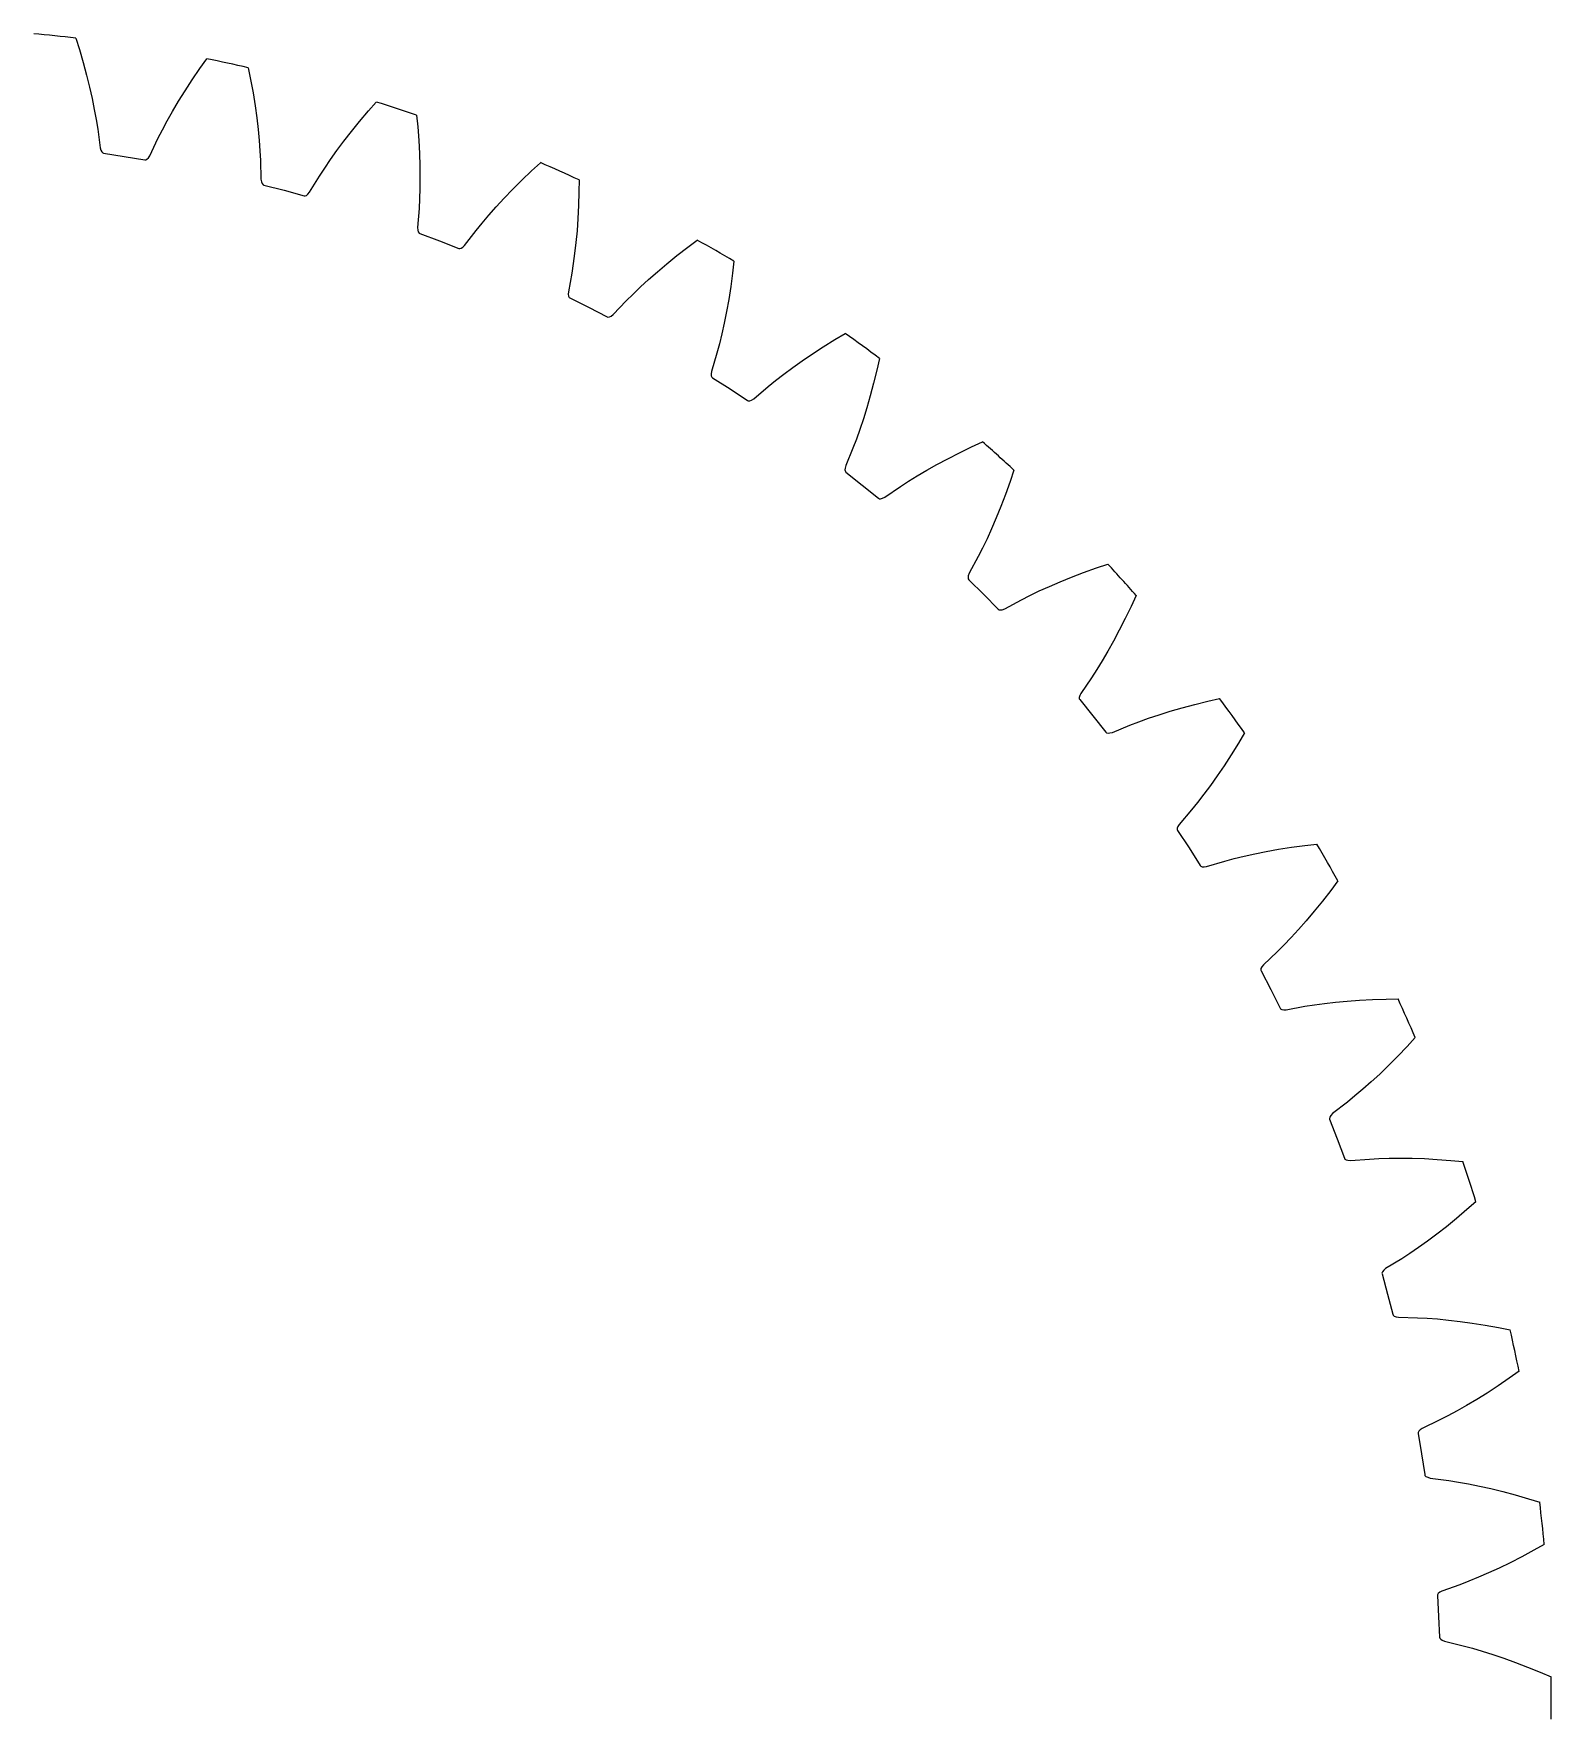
# Model space of a CAD drawing. Extents: x -31 to 31, y -31 to 31.
# Drawn here: x 2.85 to 31, y -0.39 to 30.87 of the extents above; entities that cross this region are included whole.
import ezdxf

# ---------------------------------------------------------------- set-up
doc = ezdxf.new("R2010")
doc.units = 0

msp = doc.modelspace()

# ---------------------------------------------------------------- linework, layer by layer
at = {"layer": 'layer0'}
for p, q in [((3.631, 30.787), (3.697, 30.576)), ((3.697, 30.576), (3.768, 30.332)), ((3.768, 30.332), (3.831, 30.099)), ((5.932, 30.221), (6.061, 30.402)), ((3.831, 30.099), (3.885, 29.877)), ((5.658, 29.809), (5.79, 30.012)), ((5.79, 30.012), (5.932, 30.221)), ((6.829, 30.238), (6.873, 30.022)), ((6.873, 30.022), (6.918, 29.772)), ((3.885, 29.877), (3.933, 29.666)), ((5.538, 29.616), (5.658, 29.809)), ((6.918, 29.772), (6.956, 29.534)), ((3.933, 29.666), (3.973, 29.465)), ((3.973, 29.465), (4.007, 29.277)), ((5.326, 29.251), (5.427, 29.429)), ((5.427, 29.429), (5.538, 29.616)), ((6.956, 29.534), (6.987, 29.308)), ((8.895, 29.243), (9.059, 29.436)), ((9.059, 29.436), (9.205, 29.602)), ((4.007, 29.277), (4.036, 29.1)), ((4.036, 29.1), (4.082, 28.752)), ((5.154, 28.923), (5.236, 29.083)), ((5.236, 29.083), (5.326, 29.251)), ((6.987, 29.308), (7.012, 29.093)), ((7.012, 29.093), (7.032, 28.888)), ((8.743, 29.055), (8.895, 29.243)), ((9.952, 29.359), (9.973, 29.139)), ((9.973, 29.139), (9.992, 28.886)), ((5.002, 28.606), (5.154, 28.923)), ((7.032, 28.888), (7.046, 28.698)), ((8.474, 28.701), (8.603, 28.875)), ((8.603, 28.875), (8.743, 29.055)), ((9.992, 28.886), (10.005, 28.645)), ((4.082, 28.752), (4.095, 28.707)), ((4.095, 28.707), (4.111, 28.675)), ((4.111, 28.675), (4.131, 28.657)), ((4.131, 28.657), (4.146, 28.652)), ((4.146, 28.652), (4.529, 28.594)), ((4.529, 28.594), (4.91, 28.531)), ((4.91, 28.531), (4.927, 28.53)), ((4.927, 28.53), (4.951, 28.542)), ((4.951, 28.542), (4.976, 28.567)), ((4.976, 28.567), (5.002, 28.606)), ((7.046, 28.698), (7.055, 28.519)), ((7.055, 28.519), (7.065, 28.168)), ((8.247, 28.376), (8.355, 28.534)), ((8.355, 28.534), (8.474, 28.701)), ((10.005, 28.645), (10.012, 28.417)), ((12.086, 28.328), (12.249, 28.477)), ((7.065, 28.168), (7.073, 28.122)), ((7.965, 27.927), (8.149, 28.226)), ((8.149, 28.226), (8.247, 28.376)), ((10.012, 28.417), (10.015, 28.2)), ((10.015, 28.2), (10.013, 27.995)), ((11.732, 27.982), (11.903, 28.153)), ((11.903, 28.153), (12.086, 28.328)), ((12.967, 28.158), (12.964, 27.937)), ((7.073, 28.122), (7.086, 28.088)), ((7.086, 28.088), (7.103, 28.068)), ((7.103, 28.068), (7.119, 28.061)), ((7.119, 28.061), (7.493, 27.964)), ((7.493, 27.964), (7.866, 27.861)), ((7.866, 27.861), (7.882, 27.859)), ((7.882, 27.859), (7.907, 27.868)), ((7.907, 27.868), (7.935, 27.891)), ((7.935, 27.891), (7.965, 27.927)), ((10.013, 27.995), (10.007, 27.804)), ((11.574, 27.817), (11.732, 27.982)), ((12.964, 27.937), (12.957, 27.684)), ((9.998, 27.625), (9.971, 27.275)), ((10.007, 27.804), (9.998, 27.625)), ((11.291, 27.504), (11.427, 27.658)), ((11.427, 27.658), (11.574, 27.817)), ((12.957, 27.684), (12.944, 27.442)), ((9.971, 27.275), (9.974, 27.228)), ((9.974, 27.228), (9.983, 27.194)), ((10.841, 26.941), (11.055, 27.219)), ((11.055, 27.219), (11.168, 27.358)), ((11.168, 27.358), (11.291, 27.504)), ((12.928, 27.215), (12.907, 26.999)), ((12.944, 27.442), (12.928, 27.215)), ((9.983, 27.194), (9.998, 27.172)), ((9.998, 27.172), (10.013, 27.163)), ((10.013, 27.163), (10.375, 27.027)), ((10.375, 27.027), (10.735, 26.886)), ((10.735, 26.886), (10.751, 26.883)), ((10.751, 26.883), (10.777, 26.889)), ((10.777, 26.889), (10.807, 26.908)), ((10.807, 26.908), (10.841, 26.941)), ((12.907, 26.999), (12.884, 26.795)), ((14.781, 26.754), (14.981, 26.909)), ((14.981, 26.909), (15.159, 27.041)), ((12.858, 26.606), (12.831, 26.429)), ((12.884, 26.795), (12.858, 26.606)), ((14.418, 26.455), (14.593, 26.602)), ((14.593, 26.602), (14.781, 26.754)), ((15.839, 26.648), (15.813, 26.429)), ((12.831, 26.429), (12.767, 26.083)), ((14.105, 26.173), (14.256, 26.312)), ((14.256, 26.312), (14.418, 26.455)), ((15.813, 26.429), (15.779, 26.178)), ((12.767, 26.083), (12.766, 26.036)), ((12.766, 26.036), (12.771, 26.001)), ((12.771, 26.001), (12.784, 25.978)), ((12.784, 25.978), (12.797, 25.968)), ((12.797, 25.968), (13.143, 25.795)), ((13.84, 25.915), (13.967, 26.041)), ((13.967, 26.041), (14.105, 26.173)), ((15.779, 26.178), (15.742, 25.939)), ((13.143, 25.795), (13.486, 25.617)), ((13.561, 25.631), (13.597, 25.66)), ((13.597, 25.66), (13.84, 25.915)), ((15.702, 25.714), (15.659, 25.502)), ((15.742, 25.939), (15.702, 25.714)), ((13.486, 25.617), (13.502, 25.612)), ((13.502, 25.612), (13.529, 25.615)), ((13.529, 25.615), (13.561, 25.631)), ((15.659, 25.502), (15.614, 25.302)), ((15.569, 25.116), (15.523, 24.943)), ((15.614, 25.302), (15.569, 25.116)), ((17.293, 24.931), (17.496, 25.062)), ((17.496, 25.062), (17.712, 25.196)), ((17.712, 25.196), (17.902, 25.308)), ((15.523, 24.943), (15.424, 24.606)), ((16.928, 24.678), (17.105, 24.803)), ((17.105, 24.803), (17.293, 24.931)), ((18.538, 24.847), (18.489, 24.631)), ((15.424, 24.606), (15.417, 24.559)), ((15.417, 24.559), (15.419, 24.524)), ((15.419, 24.524), (15.429, 24.499)), ((15.429, 24.499), (15.442, 24.488)), ((15.442, 24.488), (15.767, 24.28)), ((16.473, 24.326), (16.612, 24.439)), ((16.612, 24.439), (16.763, 24.556)), ((16.763, 24.556), (16.928, 24.678)), ((18.429, 24.385), (18.367, 24.151)), ((18.489, 24.631), (18.429, 24.385)), ((15.767, 24.28), (16.09, 24.067)), ((16.132, 24.061), (16.165, 24.074)), ((16.165, 24.074), (16.205, 24.098)), ((16.205, 24.098), (16.473, 24.326)), ((18.367, 24.151), (18.303, 23.932)), ((16.09, 24.067), (16.105, 24.06)), ((16.105, 24.06), (16.132, 24.061)), ((18.303, 23.932), (18.239, 23.725)), ((18.174, 23.531), (18.109, 23.351)), ((18.239, 23.725), (18.174, 23.531)), ((18.045, 23.184), (17.911, 22.859)), ((18.109, 23.351), (18.045, 23.184)), ((20.02, 23.096), (20.248, 23.206)), ((20.248, 23.206), (20.449, 23.298)), ((17.911, 22.859), (17.9, 22.813)), ((19.415, 22.773), (19.604, 22.879)), ((19.604, 22.879), (19.805, 22.987)), ((19.805, 22.987), (20.02, 23.096)), ((17.9, 22.813), (17.898, 22.778)), ((17.898, 22.778), (17.905, 22.752)), ((17.905, 22.752), (17.917, 22.74)), ((17.917, 22.74), (18.219, 22.498)), ((18.925, 22.471), (19.076, 22.568)), ((19.076, 22.568), (19.238, 22.669)), ((19.238, 22.669), (19.415, 22.773)), ((20.963, 22.563), (20.877, 22.325)), ((21.033, 22.773), (20.963, 22.563)), ((18.219, 22.498), (18.518, 22.253)), ((18.518, 22.253), (18.532, 22.245)), ((18.532, 22.245), (18.559, 22.243)), ((18.559, 22.243), (18.593, 22.252)), ((18.593, 22.252), (18.635, 22.272)), ((18.635, 22.272), (18.925, 22.471)), ((20.877, 22.325), (20.791, 22.099)), ((20.705, 21.888), (20.619, 21.689)), ((20.791, 22.099), (20.705, 21.888)), ((20.619, 21.689), (20.534, 21.502)), ((20.451, 21.33), (20.369, 21.17)), ((20.534, 21.502), (20.451, 21.33)), ((20.369, 21.17), (20.203, 20.861)), ((22.325, 20.877), (22.563, 20.963)), ((22.563, 20.963), (22.773, 21.033)), ((20.186, 20.817), (20.181, 20.782)), ((20.181, 20.782), (20.186, 20.756)), ((20.203, 20.861), (20.186, 20.817)), ((20.186, 20.756), (20.196, 20.742)), ((20.196, 20.742), (20.471, 20.471)), ((21.689, 20.619), (21.888, 20.705)), ((21.888, 20.705), (22.099, 20.791)), ((22.099, 20.791), (22.325, 20.877)), ((20.471, 20.471), (20.742, 20.196)), ((20.861, 20.203), (21.17, 20.369)), ((21.17, 20.369), (21.33, 20.451)), ((21.33, 20.451), (21.502, 20.534)), ((21.502, 20.534), (21.689, 20.619)), ((23.298, 20.449), (23.206, 20.248)), ((20.742, 20.196), (20.756, 20.186)), ((20.756, 20.186), (20.782, 20.181)), ((20.782, 20.181), (20.817, 20.186)), ((20.817, 20.186), (20.861, 20.203)), ((23.096, 20.02), (22.987, 19.805)), ((23.206, 20.248), (23.096, 20.02)), ((22.987, 19.805), (22.879, 19.604)), ((22.773, 19.415), (22.669, 19.238)), ((22.879, 19.604), (22.773, 19.415)), ((22.568, 19.076), (22.471, 18.925)), ((22.669, 19.238), (22.568, 19.076)), ((22.471, 18.925), (22.272, 18.635)), ((22.252, 18.593), (22.243, 18.559)), ((22.243, 18.559), (22.245, 18.532)), ((22.245, 18.532), (22.253, 18.518)), ((22.272, 18.635), (22.252, 18.593)), ((22.253, 18.518), (22.498, 18.219)), ((24.385, 18.429), (24.631, 18.489)), ((24.631, 18.489), (24.847, 18.538)), ((22.498, 18.219), (22.74, 17.917)), ((23.351, 18.109), (23.531, 18.174)), ((23.531, 18.174), (23.725, 18.239)), ((23.725, 18.239), (23.932, 18.303)), ((23.932, 18.303), (24.151, 18.367)), ((24.151, 18.367), (24.385, 18.429)), ((22.74, 17.917), (22.752, 17.905)), ((22.752, 17.905), (22.778, 17.898)), ((22.778, 17.898), (22.813, 17.9)), ((22.813, 17.9), (22.859, 17.911)), ((22.859, 17.911), (23.184, 18.045)), ((23.184, 18.045), (23.351, 18.109)), ((25.308, 17.902), (25.196, 17.712)), ((25.196, 17.712), (25.062, 17.496)), ((24.931, 17.293), (24.803, 17.105)), ((25.062, 17.496), (24.931, 17.293)), ((24.678, 16.928), (24.556, 16.763)), ((24.803, 17.105), (24.678, 16.928)), ((24.439, 16.612), (24.326, 16.473)), ((24.556, 16.763), (24.439, 16.612)), ((24.326, 16.473), (24.098, 16.205)), ((24.061, 16.132), (24.06, 16.105)), ((24.06, 16.105), (24.067, 16.09)), ((24.074, 16.165), (24.061, 16.132)), ((24.067, 16.09), (24.28, 15.767)), ((24.098, 16.205), (24.074, 16.165)), ((24.28, 15.767), (24.488, 15.442)), ((25.302, 15.614), (25.502, 15.659)), ((25.502, 15.659), (25.714, 15.702)), ((25.714, 15.702), (25.939, 15.742)), ((25.939, 15.742), (26.178, 15.779)), ((26.178, 15.779), (26.429, 15.813)), ((26.429, 15.813), (26.648, 15.839)), ((24.488, 15.442), (24.499, 15.429)), ((24.499, 15.429), (24.524, 15.419)), ((24.524, 15.419), (24.559, 15.417)), ((24.559, 15.417), (24.606, 15.424)), ((24.606, 15.424), (24.943, 15.523)), ((24.943, 15.523), (25.116, 15.569)), ((25.116, 15.569), (25.302, 15.614)), ((27.041, 15.159), (26.909, 14.981)), ((26.754, 14.781), (26.602, 14.593)), ((26.909, 14.981), (26.754, 14.781)), ((26.455, 14.418), (26.312, 14.256)), ((26.602, 14.593), (26.455, 14.418)), ((26.173, 14.105), (26.041, 13.967)), ((26.312, 14.256), (26.173, 14.105)), ((25.915, 13.84), (25.66, 13.597)), ((26.041, 13.967), (25.915, 13.84)), ((25.615, 13.529), (25.612, 13.502)), ((25.612, 13.502), (25.617, 13.486)), ((25.631, 13.561), (25.615, 13.529)), ((25.617, 13.486), (25.795, 13.143)), ((25.66, 13.597), (25.631, 13.561)), ((25.795, 13.143), (25.968, 12.797)), ((26.083, 12.767), (26.429, 12.831)), ((26.429, 12.831), (26.606, 12.858)), ((26.606, 12.858), (26.795, 12.884)), ((26.795, 12.884), (26.999, 12.907)), ((26.999, 12.907), (27.215, 12.928)), ((27.215, 12.928), (27.442, 12.944)), ((27.442, 12.944), (27.684, 12.957)), ((27.684, 12.957), (27.937, 12.964)), ((27.937, 12.964), (28.158, 12.967)), ((25.968, 12.797), (25.978, 12.784)), ((25.978, 12.784), (26.001, 12.771)), ((26.001, 12.771), (26.036, 12.766)), ((26.036, 12.766), (26.083, 12.767)), ((28.477, 12.249), (28.328, 12.086)), ((28.153, 11.903), (27.982, 11.732)), ((28.328, 12.086), (28.153, 11.903)), ((27.817, 11.574), (27.658, 11.427)), ((27.982, 11.732), (27.817, 11.574)), ((27.504, 11.291), (27.358, 11.168)), ((27.658, 11.427), (27.504, 11.291)), ((27.219, 11.055), (26.941, 10.841)), ((27.358, 11.168), (27.219, 11.055)), ((26.889, 10.777), (26.883, 10.751)), ((26.883, 10.751), (26.886, 10.735)), ((26.886, 10.735), (27.027, 10.375)), ((26.908, 10.807), (26.889, 10.777)), ((26.941, 10.841), (26.908, 10.807)), ((27.027, 10.375), (27.163, 10.013)), ((27.163, 10.013), (27.172, 9.998)), ((27.625, 9.998), (27.804, 10.007)), ((27.804, 10.007), (27.995, 10.013)), ((27.995, 10.013), (28.2, 10.015)), ((28.2, 10.015), (28.417, 10.012)), ((28.417, 10.012), (28.645, 10.005)), ((28.645, 10.005), (28.886, 9.992)), ((27.172, 9.998), (27.194, 9.983)), ((27.194, 9.983), (27.228, 9.974)), ((27.228, 9.974), (27.275, 9.971)), ((27.275, 9.971), (27.625, 9.998)), ((28.886, 9.992), (29.139, 9.973)), ((29.139, 9.973), (29.359, 9.952)), ((29.602, 9.205), (29.436, 9.059)), ((29.243, 8.895), (29.055, 8.743)), ((29.436, 9.059), (29.243, 8.895)), ((28.701, 8.474), (28.534, 8.355)), ((28.875, 8.603), (28.701, 8.474)), ((29.055, 8.743), (28.875, 8.603)), ((28.226, 8.149), (27.927, 7.965)), ((28.376, 8.247), (28.226, 8.149)), ((28.534, 8.355), (28.376, 8.247)), ((27.868, 7.907), (27.859, 7.882)), ((27.859, 7.882), (27.861, 7.866)), ((27.861, 7.866), (27.964, 7.493)), ((27.891, 7.935), (27.868, 7.907)), ((27.927, 7.965), (27.891, 7.935)), ((27.964, 7.493), (28.061, 7.119)), ((28.061, 7.119), (28.068, 7.103)), ((28.068, 7.103), (28.088, 7.086)), ((28.088, 7.086), (28.122, 7.073)), ((28.122, 7.073), (28.168, 7.065)), ((28.168, 7.065), (28.519, 7.055)), ((28.519, 7.055), (28.698, 7.046)), ((28.698, 7.046), (28.888, 7.032)), ((28.888, 7.032), (29.093, 7.012)), ((29.093, 7.012), (29.308, 6.987)), ((29.308, 6.987), (29.534, 6.956)), ((29.534, 6.956), (29.772, 6.918)), ((29.772, 6.918), (30.022, 6.873)), ((30.022, 6.873), (30.238, 6.829)), ((30.402, 6.061), (30.221, 5.932)), ((29.809, 5.658), (29.616, 5.538)), ((30.012, 5.79), (29.809, 5.658)), ((30.221, 5.932), (30.012, 5.79)), ((29.251, 5.326), (29.083, 5.236)), ((29.429, 5.427), (29.251, 5.326)), ((29.616, 5.538), (29.429, 5.427)), ((28.606, 5.002), (28.567, 4.976)), ((28.923, 5.154), (28.606, 5.002)), ((29.083, 5.236), (28.923, 5.154)), ((28.542, 4.951), (28.53, 4.927)), ((28.53, 4.927), (28.531, 4.91)), ((28.531, 4.91), (28.594, 4.529)), ((28.567, 4.976), (28.542, 4.951)), ((28.594, 4.529), (28.652, 4.146)), ((28.652, 4.146), (28.657, 4.131)), ((28.657, 4.131), (28.675, 4.111)), ((28.675, 4.111), (28.707, 4.095)), ((28.707, 4.095), (28.752, 4.082)), ((28.752, 4.082), (29.1, 4.036)), ((29.1, 4.036), (29.277, 4.007)), ((29.277, 4.007), (29.465, 3.973)), ((29.465, 3.973), (29.666, 3.933)), ((29.666, 3.933), (29.877, 3.885)), ((29.877, 3.885), (30.099, 3.831)), ((30.099, 3.831), (30.332, 3.768)), ((30.332, 3.768), (30.576, 3.697)), ((30.576, 3.697), (30.787, 3.631)), ((30.869, 2.849), (30.676, 2.741)), ((30.238, 2.511), (30.032, 2.412)), ((30.453, 2.621), (30.238, 2.511)), ((30.676, 2.741), (30.453, 2.621)), ((29.647, 2.24), (29.471, 2.167)), ((29.836, 2.321), (29.647, 2.24)), ((30.032, 2.412), (29.836, 2.321)), ((28.889, 1.918), (28.888, 1.901)), ((28.888, 1.901), (28.91, 1.515)), ((28.903, 1.94), (28.889, 1.918)), ((28.931, 1.963), (28.903, 1.94)), ((28.972, 1.985), (28.931, 1.963)), ((29.303, 2.103), (28.972, 1.985)), ((29.471, 2.167), (29.303, 2.103)), ((28.91, 1.515), (28.928, 1.129)), ((28.928, 1.129), (28.931, 1.112)), ((28.931, 1.112), (28.948, 1.091)), ((28.948, 1.091), (28.978, 1.072)), ((28.978, 1.072), (29.021, 1.054)), ((29.021, 1.054), (29.363, 0.972)), ((29.363, 0.972), (29.536, 0.925)), ((29.536, 0.925), (29.719, 0.872)), ((29.719, 0.872), (29.915, 0.81)), ((29.915, 0.81), (30.12, 0.741)), ((30.12, 0.741), (30.334, 0.663)), ((30.334, 0.663), (30.56, 0.576)), ((30.56, 0.576), (30.794, 0.481)), ((30.794, 0.481), (30.998, 0.393))]:
    msp.add_line(p, q, dxfattribs=at)
for start, end in [(83.274, 84.726), (77.274, 78.726), (71.274, 72.726), (65.274, 66.726), (59.274, 60.726), (53.274, 54.726), (47.274, 48.726), (41.274, 42.726), (35.274, 36.726), (29.274, 30.726), (23.274, 24.726), (17.274, 18.726), (11.274, 12.726), (5.274, 6.726), (359.274, 360.726)]:
    msp.add_arc((0, 0), 31, start, end, dxfattribs=at)
at = {"layer": 'layer1'}
for p, q in [((3.631, 30.787), (3.697, 30.576)), ((3.697, 30.576), (3.768, 30.332)), ((3.768, 30.332), (3.831, 30.099)), ((5.932, 30.221), (6.061, 30.402)), ((3.831, 30.099), (3.885, 29.877)), ((5.658, 29.809), (5.79, 30.012)), ((5.79, 30.012), (5.932, 30.221)), ((6.829, 30.238), (6.873, 30.022)), ((6.873, 30.022), (6.918, 29.772)), ((3.885, 29.877), (3.933, 29.666)), ((5.538, 29.616), (5.658, 29.809)), ((6.918, 29.772), (6.956, 29.534)), ((3.933, 29.666), (3.973, 29.465)), ((3.973, 29.465), (4.007, 29.277)), ((5.326, 29.251), (5.427, 29.429)), ((5.427, 29.429), (5.538, 29.616)), ((6.956, 29.534), (6.987, 29.308)), ((8.895, 29.243), (9.059, 29.436)), ((9.059, 29.436), (9.205, 29.602)), ((4.007, 29.277), (4.036, 29.1)), ((4.036, 29.1), (4.082, 28.752)), ((5.154, 28.923), (5.236, 29.083)), ((5.236, 29.083), (5.326, 29.251)), ((6.987, 29.308), (7.012, 29.093)), ((7.012, 29.093), (7.032, 28.888)), ((8.743, 29.055), (8.895, 29.243)), ((9.952, 29.359), (9.973, 29.139)), ((9.973, 29.139), (9.992, 28.886)), ((5.002, 28.606), (5.154, 28.923)), ((7.032, 28.888), (7.046, 28.698)), ((8.474, 28.701), (8.603, 28.875)), ((8.603, 28.875), (8.743, 29.055)), ((9.992, 28.886), (10.005, 28.645)), ((4.082, 28.752), (4.095, 28.707)), ((4.095, 28.707), (4.111, 28.675)), ((4.111, 28.675), (4.131, 28.657)), ((4.131, 28.657), (4.146, 28.652)), ((4.146, 28.652), (4.529, 28.594)), ((4.529, 28.594), (4.91, 28.531)), ((4.91, 28.531), (4.927, 28.53)), ((4.927, 28.53), (4.951, 28.542)), ((4.951, 28.542), (4.976, 28.567)), ((4.976, 28.567), (5.002, 28.606)), ((7.046, 28.698), (7.055, 28.519)), ((7.055, 28.519), (7.065, 28.168)), ((8.247, 28.376), (8.355, 28.534)), ((8.355, 28.534), (8.474, 28.701)), ((10.005, 28.645), (10.012, 28.417)), ((12.086, 28.328), (12.249, 28.477)), ((7.065, 28.168), (7.073, 28.122)), ((7.965, 27.927), (8.149, 28.226)), ((8.149, 28.226), (8.247, 28.376)), ((10.012, 28.417), (10.015, 28.2)), ((10.015, 28.2), (10.013, 27.995)), ((11.732, 27.982), (11.903, 28.153)), ((11.903, 28.153), (12.086, 28.328)), ((12.967, 28.158), (12.964, 27.937)), ((7.073, 28.122), (7.086, 28.088)), ((7.086, 28.088), (7.103, 28.068)), ((7.103, 28.068), (7.119, 28.061)), ((7.119, 28.061), (7.493, 27.964)), ((7.493, 27.964), (7.866, 27.861)), ((7.866, 27.861), (7.882, 27.859)), ((7.882, 27.859), (7.907, 27.868)), ((7.907, 27.868), (7.935, 27.891)), ((7.935, 27.891), (7.965, 27.927)), ((10.013, 27.995), (10.007, 27.804)), ((11.574, 27.817), (11.732, 27.982)), ((12.964, 27.937), (12.957, 27.684)), ((9.998, 27.625), (9.971, 27.275)), ((10.007, 27.804), (9.998, 27.625)), ((11.291, 27.504), (11.427, 27.658)), ((11.427, 27.658), (11.574, 27.817)), ((12.957, 27.684), (12.944, 27.442)), ((9.971, 27.275), (9.974, 27.228)), ((9.974, 27.228), (9.983, 27.194)), ((10.841, 26.941), (11.055, 27.219)), ((11.055, 27.219), (11.168, 27.358)), ((11.168, 27.358), (11.291, 27.504)), ((12.928, 27.215), (12.907, 26.999)), ((12.944, 27.442), (12.928, 27.215)), ((9.983, 27.194), (9.998, 27.172)), ((9.998, 27.172), (10.013, 27.163)), ((10.013, 27.163), (10.375, 27.027)), ((10.375, 27.027), (10.735, 26.886)), ((10.735, 26.886), (10.751, 26.883)), ((10.751, 26.883), (10.777, 26.889)), ((10.777, 26.889), (10.807, 26.908)), ((10.807, 26.908), (10.841, 26.941)), ((12.907, 26.999), (12.884, 26.795)), ((14.781, 26.754), (14.981, 26.909)), ((14.981, 26.909), (15.159, 27.041)), ((12.858, 26.606), (12.831, 26.429)), ((12.884, 26.795), (12.858, 26.606)), ((14.418, 26.455), (14.593, 26.602)), ((14.593, 26.602), (14.781, 26.754)), ((15.839, 26.648), (15.813, 26.429)), ((12.831, 26.429), (12.767, 26.083)), ((14.105, 26.173), (14.256, 26.312)), ((14.256, 26.312), (14.418, 26.455)), ((15.813, 26.429), (15.779, 26.178)), ((12.767, 26.083), (12.766, 26.036)), ((12.766, 26.036), (12.771, 26.001)), ((12.771, 26.001), (12.784, 25.978)), ((12.784, 25.978), (12.797, 25.968)), ((12.797, 25.968), (13.143, 25.795)), ((13.84, 25.915), (13.967, 26.041)), ((13.967, 26.041), (14.105, 26.173)), ((15.779, 26.178), (15.742, 25.939)), ((13.143, 25.795), (13.486, 25.617)), ((13.561, 25.631), (13.597, 25.66)), ((13.597, 25.66), (13.84, 25.915)), ((15.702, 25.714), (15.659, 25.502)), ((15.742, 25.939), (15.702, 25.714)), ((13.486, 25.617), (13.502, 25.612)), ((13.502, 25.612), (13.529, 25.615)), ((13.529, 25.615), (13.561, 25.631)), ((15.659, 25.502), (15.614, 25.302)), ((15.569, 25.116), (15.523, 24.943)), ((15.614, 25.302), (15.569, 25.116)), ((17.293, 24.931), (17.496, 25.062)), ((17.496, 25.062), (17.712, 25.196)), ((17.712, 25.196), (17.902, 25.308)), ((15.523, 24.943), (15.424, 24.606)), ((16.928, 24.678), (17.105, 24.803)), ((17.105, 24.803), (17.293, 24.931)), ((18.538, 24.847), (18.489, 24.631)), ((15.424, 24.606), (15.417, 24.559)), ((15.417, 24.559), (15.419, 24.524)), ((15.419, 24.524), (15.429, 24.499)), ((15.429, 24.499), (15.442, 24.488)), ((15.442, 24.488), (15.767, 24.28)), ((16.473, 24.326), (16.612, 24.439)), ((16.612, 24.439), (16.763, 24.556)), ((16.763, 24.556), (16.928, 24.678)), ((18.429, 24.385), (18.367, 24.151)), ((18.489, 24.631), (18.429, 24.385)), ((15.767, 24.28), (16.09, 24.067)), ((16.132, 24.061), (16.165, 24.074)), ((16.165, 24.074), (16.205, 24.098)), ((16.205, 24.098), (16.473, 24.326)), ((18.367, 24.151), (18.303, 23.932)), ((16.09, 24.067), (16.105, 24.06)), ((16.105, 24.06), (16.132, 24.061)), ((18.303, 23.932), (18.239, 23.725)), ((18.174, 23.531), (18.109, 23.351)), ((18.239, 23.725), (18.174, 23.531)), ((18.045, 23.184), (17.911, 22.859)), ((18.109, 23.351), (18.045, 23.184)), ((20.02, 23.096), (20.248, 23.206)), ((20.248, 23.206), (20.449, 23.298)), ((17.911, 22.859), (17.9, 22.813)), ((19.415, 22.773), (19.604, 22.879)), ((19.604, 22.879), (19.805, 22.987)), ((19.805, 22.987), (20.02, 23.096)), ((17.9, 22.813), (17.898, 22.778)), ((17.898, 22.778), (17.905, 22.752)), ((17.905, 22.752), (17.917, 22.74)), ((17.917, 22.74), (18.219, 22.498)), ((18.925, 22.471), (19.076, 22.568)), ((19.076, 22.568), (19.238, 22.669)), ((19.238, 22.669), (19.415, 22.773)), ((20.963, 22.563), (20.877, 22.325)), ((21.033, 22.773), (20.963, 22.563)), ((18.219, 22.498), (18.518, 22.253)), ((18.518, 22.253), (18.532, 22.245)), ((18.532, 22.245), (18.559, 22.243)), ((18.559, 22.243), (18.593, 22.252)), ((18.593, 22.252), (18.635, 22.272)), ((18.635, 22.272), (18.925, 22.471)), ((20.877, 22.325), (20.791, 22.099)), ((20.705, 21.888), (20.619, 21.689)), ((20.791, 22.099), (20.705, 21.888)), ((20.619, 21.689), (20.534, 21.502)), ((20.451, 21.33), (20.369, 21.17)), ((20.534, 21.502), (20.451, 21.33)), ((20.369, 21.17), (20.203, 20.861)), ((22.325, 20.877), (22.563, 20.963)), ((22.563, 20.963), (22.773, 21.033)), ((20.186, 20.817), (20.181, 20.782)), ((20.181, 20.782), (20.186, 20.756)), ((20.203, 20.861), (20.186, 20.817)), ((20.186, 20.756), (20.196, 20.742)), ((20.196, 20.742), (20.471, 20.471)), ((21.689, 20.619), (21.888, 20.705)), ((21.888, 20.705), (22.099, 20.791)), ((22.099, 20.791), (22.325, 20.877)), ((20.471, 20.471), (20.742, 20.196)), ((20.861, 20.203), (21.17, 20.369)), ((21.17, 20.369), (21.33, 20.451)), ((21.33, 20.451), (21.502, 20.534)), ((21.502, 20.534), (21.689, 20.619)), ((23.298, 20.449), (23.206, 20.248)), ((20.742, 20.196), (20.756, 20.186)), ((20.756, 20.186), (20.782, 20.181)), ((20.782, 20.181), (20.817, 20.186)), ((20.817, 20.186), (20.861, 20.203)), ((23.096, 20.02), (22.987, 19.805)), ((23.206, 20.248), (23.096, 20.02)), ((22.987, 19.805), (22.879, 19.604)), ((22.773, 19.415), (22.669, 19.238)), ((22.879, 19.604), (22.773, 19.415)), ((22.568, 19.076), (22.471, 18.925)), ((22.669, 19.238), (22.568, 19.076)), ((22.471, 18.925), (22.272, 18.635)), ((22.252, 18.593), (22.243, 18.559)), ((22.243, 18.559), (22.245, 18.532)), ((22.245, 18.532), (22.253, 18.518)), ((22.272, 18.635), (22.252, 18.593)), ((22.253, 18.518), (22.498, 18.219)), ((24.385, 18.429), (24.631, 18.489)), ((24.631, 18.489), (24.847, 18.538)), ((22.498, 18.219), (22.74, 17.917)), ((23.351, 18.109), (23.531, 18.174)), ((23.531, 18.174), (23.725, 18.239)), ((23.725, 18.239), (23.932, 18.303)), ((23.932, 18.303), (24.151, 18.367)), ((24.151, 18.367), (24.385, 18.429)), ((22.74, 17.917), (22.752, 17.905)), ((22.752, 17.905), (22.778, 17.898)), ((22.778, 17.898), (22.813, 17.9)), ((22.813, 17.9), (22.859, 17.911)), ((22.859, 17.911), (23.184, 18.045)), ((23.184, 18.045), (23.351, 18.109)), ((25.308, 17.902), (25.196, 17.712)), ((25.196, 17.712), (25.062, 17.496)), ((24.931, 17.293), (24.803, 17.105)), ((25.062, 17.496), (24.931, 17.293)), ((24.678, 16.928), (24.556, 16.763)), ((24.803, 17.105), (24.678, 16.928)), ((24.439, 16.612), (24.326, 16.473)), ((24.556, 16.763), (24.439, 16.612)), ((24.326, 16.473), (24.098, 16.205)), ((24.061, 16.132), (24.06, 16.105)), ((24.06, 16.105), (24.067, 16.09)), ((24.074, 16.165), (24.061, 16.132)), ((24.067, 16.09), (24.28, 15.767)), ((24.098, 16.205), (24.074, 16.165)), ((24.28, 15.767), (24.488, 15.442)), ((25.302, 15.614), (25.502, 15.659)), ((25.502, 15.659), (25.714, 15.702)), ((25.714, 15.702), (25.939, 15.742)), ((25.939, 15.742), (26.178, 15.779)), ((26.178, 15.779), (26.429, 15.813)), ((26.429, 15.813), (26.648, 15.839)), ((24.488, 15.442), (24.499, 15.429)), ((24.499, 15.429), (24.524, 15.419)), ((24.524, 15.419), (24.559, 15.417)), ((24.559, 15.417), (24.606, 15.424)), ((24.606, 15.424), (24.943, 15.523)), ((24.943, 15.523), (25.116, 15.569)), ((25.116, 15.569), (25.302, 15.614)), ((27.041, 15.159), (26.909, 14.981)), ((26.754, 14.781), (26.602, 14.593)), ((26.909, 14.981), (26.754, 14.781)), ((26.455, 14.418), (26.312, 14.256)), ((26.602, 14.593), (26.455, 14.418)), ((26.173, 14.105), (26.041, 13.967)), ((26.312, 14.256), (26.173, 14.105)), ((25.915, 13.84), (25.66, 13.597)), ((26.041, 13.967), (25.915, 13.84)), ((25.615, 13.529), (25.612, 13.502)), ((25.612, 13.502), (25.617, 13.486)), ((25.631, 13.561), (25.615, 13.529)), ((25.617, 13.486), (25.795, 13.143)), ((25.66, 13.597), (25.631, 13.561)), ((25.795, 13.143), (25.968, 12.797)), ((26.083, 12.767), (26.429, 12.831)), ((26.429, 12.831), (26.606, 12.858)), ((26.606, 12.858), (26.795, 12.884)), ((26.795, 12.884), (26.999, 12.907)), ((26.999, 12.907), (27.215, 12.928)), ((27.215, 12.928), (27.442, 12.944)), ((27.442, 12.944), (27.684, 12.957)), ((27.684, 12.957), (27.937, 12.964)), ((27.937, 12.964), (28.158, 12.967)), ((25.968, 12.797), (25.978, 12.784)), ((25.978, 12.784), (26.001, 12.771)), ((26.001, 12.771), (26.036, 12.766)), ((26.036, 12.766), (26.083, 12.767)), ((28.477, 12.249), (28.328, 12.086)), ((28.153, 11.903), (27.982, 11.732)), ((28.328, 12.086), (28.153, 11.903)), ((27.817, 11.574), (27.658, 11.427)), ((27.982, 11.732), (27.817, 11.574)), ((27.504, 11.291), (27.358, 11.168)), ((27.658, 11.427), (27.504, 11.291)), ((27.219, 11.055), (26.941, 10.841)), ((27.358, 11.168), (27.219, 11.055)), ((26.889, 10.777), (26.883, 10.751)), ((26.883, 10.751), (26.886, 10.735)), ((26.886, 10.735), (27.027, 10.375)), ((26.908, 10.807), (26.889, 10.777)), ((26.941, 10.841), (26.908, 10.807)), ((27.027, 10.375), (27.163, 10.013)), ((27.163, 10.013), (27.172, 9.998)), ((27.625, 9.998), (27.804, 10.007)), ((27.804, 10.007), (27.995, 10.013)), ((27.995, 10.013), (28.2, 10.015)), ((28.2, 10.015), (28.417, 10.012)), ((28.417, 10.012), (28.645, 10.005)), ((28.645, 10.005), (28.886, 9.992)), ((27.172, 9.998), (27.194, 9.983)), ((27.194, 9.983), (27.228, 9.974)), ((27.228, 9.974), (27.275, 9.971)), ((27.275, 9.971), (27.625, 9.998)), ((28.886, 9.992), (29.139, 9.973)), ((29.139, 9.973), (29.359, 9.952)), ((29.602, 9.205), (29.436, 9.059)), ((29.243, 8.895), (29.055, 8.743)), ((29.436, 9.059), (29.243, 8.895)), ((28.701, 8.474), (28.534, 8.355)), ((28.875, 8.603), (28.701, 8.474)), ((29.055, 8.743), (28.875, 8.603)), ((28.226, 8.149), (27.927, 7.965)), ((28.376, 8.247), (28.226, 8.149)), ((28.534, 8.355), (28.376, 8.247)), ((27.868, 7.907), (27.859, 7.882)), ((27.859, 7.882), (27.861, 7.866)), ((27.861, 7.866), (27.964, 7.493)), ((27.891, 7.935), (27.868, 7.907)), ((27.927, 7.965), (27.891, 7.935)), ((27.964, 7.493), (28.061, 7.119)), ((28.061, 7.119), (28.068, 7.103)), ((28.068, 7.103), (28.088, 7.086)), ((28.088, 7.086), (28.122, 7.073)), ((28.122, 7.073), (28.168, 7.065)), ((28.168, 7.065), (28.519, 7.055)), ((28.519, 7.055), (28.698, 7.046)), ((28.698, 7.046), (28.888, 7.032)), ((28.888, 7.032), (29.093, 7.012)), ((29.093, 7.012), (29.308, 6.987)), ((29.308, 6.987), (29.534, 6.956)), ((29.534, 6.956), (29.772, 6.918)), ((29.772, 6.918), (30.022, 6.873)), ((30.022, 6.873), (30.238, 6.829)), ((30.402, 6.061), (30.221, 5.932)), ((29.809, 5.658), (29.616, 5.538)), ((30.012, 5.79), (29.809, 5.658)), ((30.221, 5.932), (30.012, 5.79)), ((29.251, 5.326), (29.083, 5.236)), ((29.429, 5.427), (29.251, 5.326)), ((29.616, 5.538), (29.429, 5.427)), ((28.606, 5.002), (28.567, 4.976)), ((28.923, 5.154), (28.606, 5.002)), ((29.083, 5.236), (28.923, 5.154)), ((28.542, 4.951), (28.53, 4.927)), ((28.53, 4.927), (28.531, 4.91)), ((28.531, 4.91), (28.594, 4.529)), ((28.567, 4.976), (28.542, 4.951)), ((28.594, 4.529), (28.652, 4.146)), ((28.652, 4.146), (28.657, 4.131)), ((28.657, 4.131), (28.675, 4.111)), ((28.675, 4.111), (28.707, 4.095)), ((28.707, 4.095), (28.752, 4.082)), ((28.752, 4.082), (29.1, 4.036)), ((29.1, 4.036), (29.277, 4.007)), ((29.277, 4.007), (29.465, 3.973)), ((29.465, 3.973), (29.666, 3.933)), ((29.666, 3.933), (29.877, 3.885)), ((29.877, 3.885), (30.099, 3.831)), ((30.099, 3.831), (30.332, 3.768)), ((30.332, 3.768), (30.576, 3.697)), ((30.576, 3.697), (30.787, 3.631)), ((30.869, 2.849), (30.676, 2.741)), ((30.238, 2.511), (30.032, 2.412)), ((30.453, 2.621), (30.238, 2.511)), ((30.676, 2.741), (30.453, 2.621)), ((29.647, 2.24), (29.471, 2.167)), ((29.836, 2.321), (29.647, 2.24)), ((30.032, 2.412), (29.836, 2.321)), ((28.889, 1.918), (28.888, 1.901)), ((28.888, 1.901), (28.91, 1.515)), ((28.903, 1.94), (28.889, 1.918)), ((28.931, 1.963), (28.903, 1.94)), ((28.972, 1.985), (28.931, 1.963)), ((29.303, 2.103), (28.972, 1.985)), ((29.471, 2.167), (29.303, 2.103)), ((28.91, 1.515), (28.928, 1.129)), ((28.928, 1.129), (28.931, 1.112)), ((28.931, 1.112), (28.948, 1.091)), ((28.948, 1.091), (28.978, 1.072)), ((28.978, 1.072), (29.021, 1.054)), ((29.021, 1.054), (29.363, 0.972)), ((29.363, 0.972), (29.536, 0.925)), ((29.536, 0.925), (29.719, 0.872)), ((29.719, 0.872), (29.915, 0.81)), ((29.915, 0.81), (30.12, 0.741)), ((30.12, 0.741), (30.334, 0.663)), ((30.334, 0.663), (30.56, 0.576)), ((30.56, 0.576), (30.794, 0.481)), ((30.794, 0.481), (30.998, 0.393))]:
    msp.add_line(p, q, dxfattribs=at)
for start, end in [(83.274, 84.726), (77.274, 78.726), (71.274, 72.726), (65.274, 66.726), (59.274, 60.726), (53.274, 54.726), (47.274, 48.726), (41.274, 42.726), (35.274, 36.726), (29.274, 30.726), (23.274, 24.726), (17.274, 18.726), (11.274, 12.726), (5.274, 6.726), (359.274, 360.726)]:
    msp.add_arc((0, 0), 31, start, end, dxfattribs=at)

doc.saveas('drawing.dxf')
